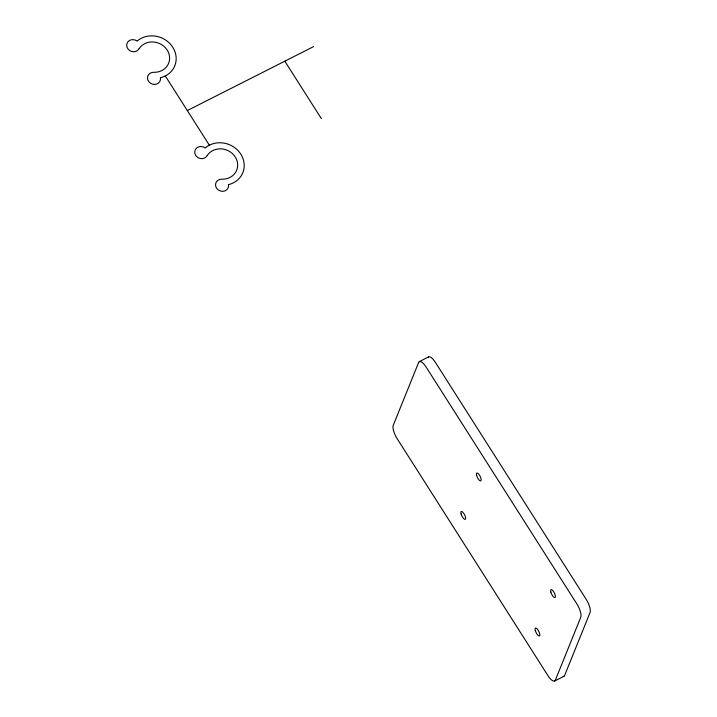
<?xml version="1.0" encoding="UTF-8"?>
<svg xmlns="http://www.w3.org/2000/svg" width="717" height="717" viewBox="0 0 717 717"><rect width="100%" height="100%" fill="white"/><g stroke="black" fill="none" stroke-linecap="round" stroke-linejoin="round"><path stroke-width="1.08" d="M187.325 110.561L313.544 46.632M419.32 361.619L428.587 356.923M554.689 680.98L563.956 676.292M284.81 61.187L321.35 118.601M165.295 75.948L209.355 145.184M428.094 357.407A11.024 3.702 63.1 0 1 435.389 362.363L586.112 599.188A11.024 3.702 63.1 0 1 590.055 612.533L564.629 675.45A11.024 3.702 63.1 0 1 563.114 676.445M418.647 362.461L393.23 425.378A11.024 3.702 63.1 0 0 397.173 438.714L547.887 675.539A11.024 3.702 63.1 0 0 555.361 680.146L580.788 617.22A11.024 3.702 63.1 0 0 576.844 603.884L426.122 367.059A11.024 3.702 63.1 0 0 418.647 362.461M139.17 48.568L138.937 48.98A6.614 5.978 22 0 1 129.849 50.665A6.614 5.978 22 0 1 127.751 42.016A6.614 5.978 22 0 1 137.001 41.003L137.108 41.093A23.159 20.936 22 0 1 172.77 47.25A23.159 20.936 22 0 1 160.42 77.732L160.456 77.857A6.614 5.978 22 0 1 154.738 84.427A6.614 5.978 22 0 1 147.487 78.386A6.614 5.978 22 0 1 153.77 72.283L154.621 72.3A16.545 14.958 22 0 0 167.204 50.073A16.545 14.958 22 0 0 139.367 48.317L139.17 48.568M207.222 155.472L206.989 155.876A6.614 5.978 22 0 1 197.901 157.57A6.614 5.978 22 0 1 195.804 148.912A6.614 5.978 22 0 1 205.053 147.908L205.161 147.998A23.159 20.936 22 0 1 240.822 154.155A23.159 20.936 22 0 1 228.472 184.636L228.508 184.753A6.614 5.978 22 0 1 222.79 191.322A6.614 5.978 22 0 1 215.539 185.282A6.614 5.978 22 0 1 221.822 179.187L222.673 179.196A16.545 14.958 22 0 0 235.257 156.969A16.545 14.958 22 0 0 207.419 155.222L207.222 155.472M461.085 513.91A4.41 1.479 63.1 0 0 465.208 519.359A4.41 1.479 63.1 0 0 463.469 512.951A4.41 1.479 63.1 0 0 461.085 513.91M535.303 630.53A4.41 1.479 63.1 0 0 539.426 635.979A4.41 1.479 63.1 0 0 537.687 629.571A4.41 1.479 63.1 0 0 535.303 630.53M550.835 592.081A4.41 1.479 63.1 0 0 554.958 597.53A4.41 1.479 63.1 0 0 553.219 591.122A4.41 1.479 63.1 0 0 550.835 592.081M476.617 475.461A4.41 1.479 63.1 0 0 480.74 480.91A4.41 1.479 63.1 0 0 479.001 474.502A4.41 1.479 63.1 0 0 476.617 475.461"/></g></svg>
